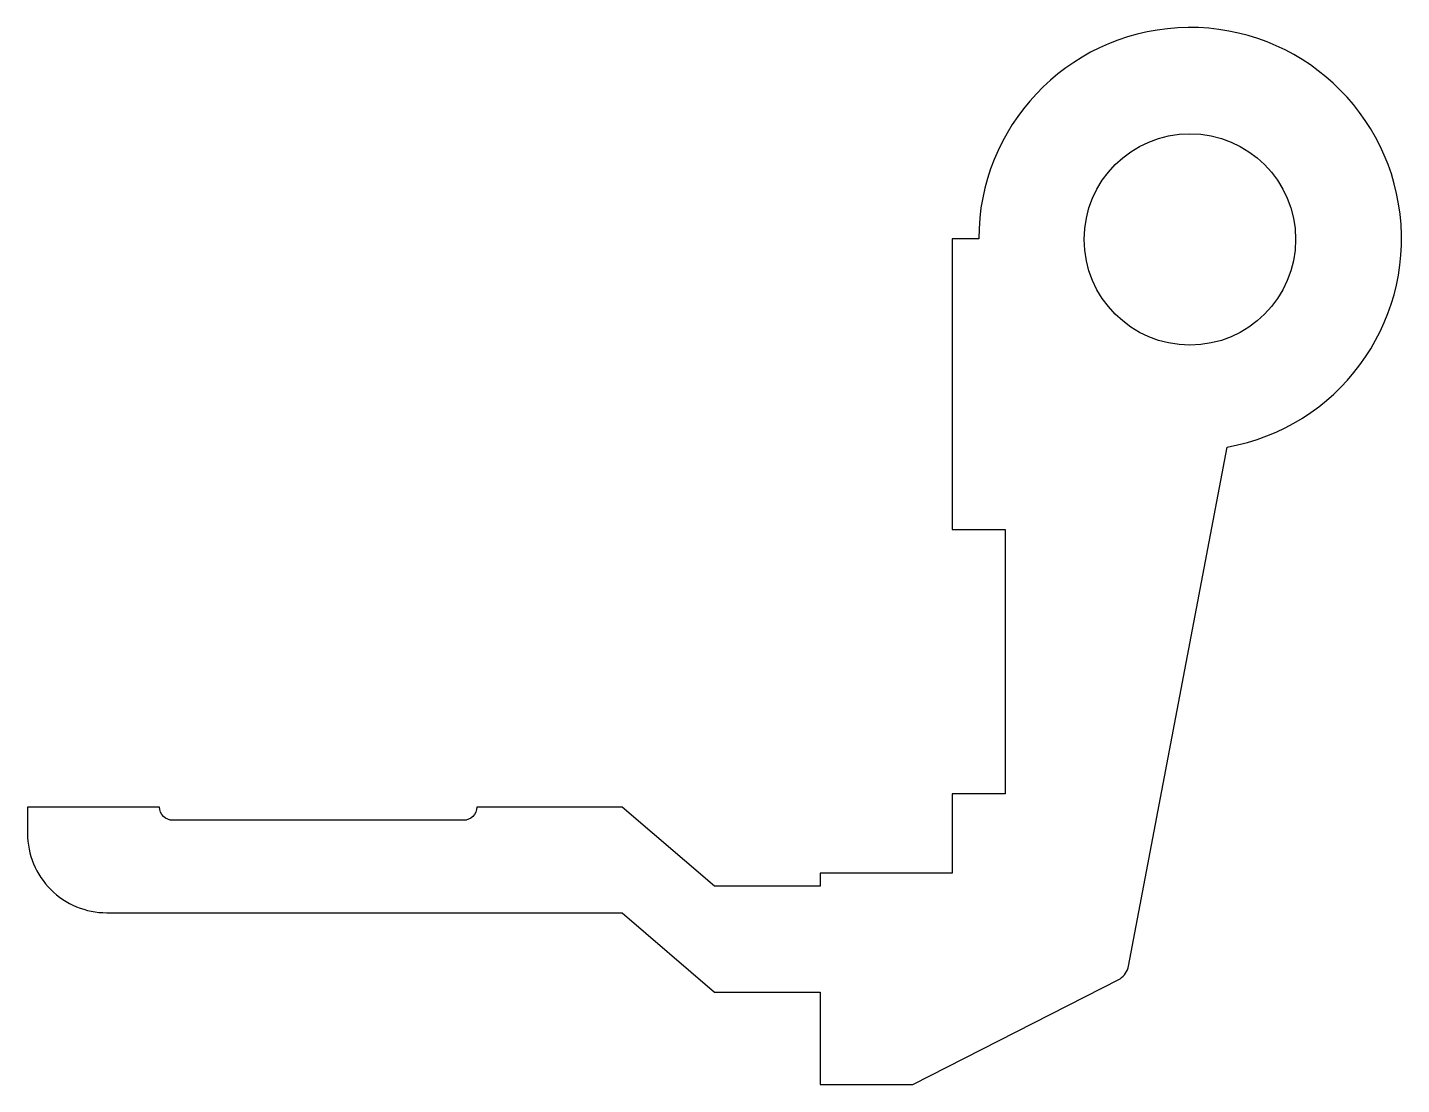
# Model space of a CAD drawing. Extents: x 144.9 to 196.9, y 201.5 to 241.5.
import ezdxf

# ---------------------------------------------------------------- set-up
doc = ezdxf.new("R2010")
doc.units = 0
doc.layers.add('ANA', color=220, linetype='CONTINUOUS')

msp = doc.modelspace()

# ---------------------------------------------------------------- linework, layer by layer
at = {"layer": 'ANA', "color": 7}
msp.add_lwpolyline([(144.949, 211.977), (144.949, 210.977, 0.414214), (147.949, 207.977), (167.449, 207.977), (170.949, 204.977), (174.949, 204.977), (174.949, 201.477), (178.449, 201.477), (186.279, 205.463), (186.297, 205.479, 0.201089), (186.617, 205.962), (190.349, 225.601, 2.142587), (180.949, 233.477), (179.949, 233.477), (179.949, 222.477), (181.949, 222.477), (181.949, 212.477), (179.949, 212.477), (179.949, 209.477), (174.949, 209.477), (174.949, 208.977), (170.949, 208.977), (167.449, 211.977), (161.949, 211.977, -0.414214), (161.449, 211.477), (150.449, 211.477, -0.414214), (149.949, 211.977)], format="xyb", close=True, dxfattribs=at)
msp.add_circle((188.94, 233.458), 4, dxfattribs=at)

doc.saveas('drawing.dxf')
